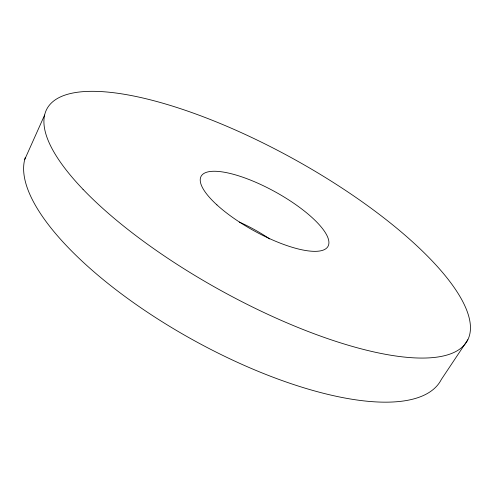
<?xml version="1.0" encoding="UTF-8"?>
<svg xmlns="http://www.w3.org/2000/svg" width="494" height="494" viewBox="0 0 494 494"><rect width="100%" height="100%" fill="white"/><g stroke="black" fill="none" stroke-linecap="round" stroke-linejoin="round"><path stroke-width="0.74" d="M24.7 159.574L44.621 115.053M467.849 339.705L441.327 379.478A236.033 84.431 28.9 0 1 201.49 344.534A236.033 84.431 28.9 0 1 25.355 157.333M239.337 222.072A71.315 24.941 28.9 0 1 269.693 238.929M83.011 189.313A240.041 75.162 28.9 0 0 450.849 353.753A240.041 75.162 28.9 0 0 237.682 131.021A240.041 75.162 28.9 0 0 83.011 189.313M216.928 204.905A72.47 22.168 28.9 0 0 325.842 248.735A72.47 22.168 28.9 0 0 250.952 180.273A72.47 22.168 28.9 0 0 216.928 204.905"/></g></svg>
